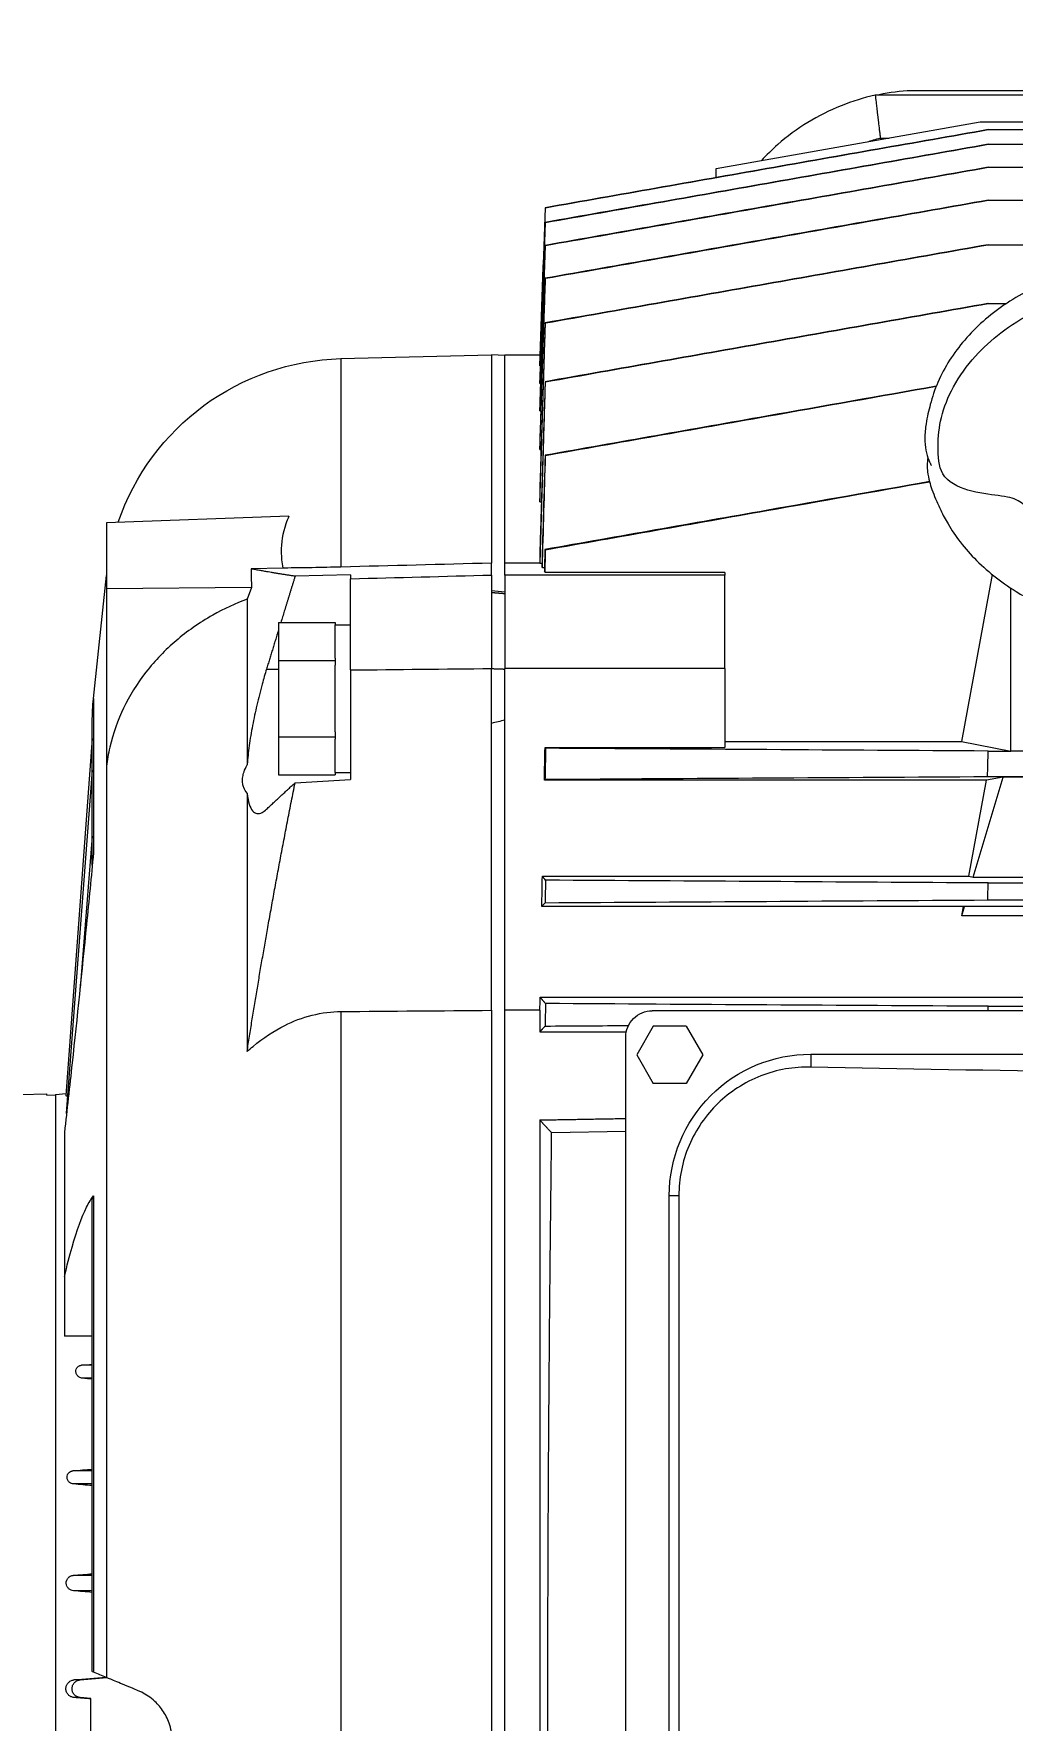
# Model space of a CAD drawing. Header units: millimetres. Extents: x -2122 to 22797, y 3569 to 89276.
# Drawn here: x 21220.3 to 21442.6, y 9208.1 to 9591.1 of the extents above; entities that cross this region are included whole.
import ezdxf

# ---------------------------------------------------------------- set-up
doc = ezdxf.new("R2010")
doc.units = ezdxf.units.MM
doc.header["$LTSCALE"] = 20
doc.layers.add('IA-DIM', color=7, linetype='Continuous')
doc.layers.add('IA-TRAZ', color=8, linetype='Continuous', lineweight=5)
doc.styles.add('ING-AMB', font='romans.shx', dxfattribs={"width": 0.75, "oblique": 15})
doc.dimstyles.new('ING-AMB 20', dxfattribs={"dimscale": 20, "dimtxt": 3, "dimasz": 2.5, "dimexe": 1, "dimexo": 1, "dimgap": 1, "dimtad": 1, "dimdec": 0, "dimzin": 0, "dimdsep": 46, "dimtxsty": 'ING-AMB', "dimcen": 0.1, "dimclrd": 7, "dimclre": 7, "dimclrt": 2, "dimadec": 0, "dimazin": 0, "dimtfac": 1, "dimtdec": 0, "dimtmove": 0, "dimatfit": 0, "dimfxl": 1.25, "dimtolj": 1, "dimtzin": 0, "dimarcsym": 1})

# ---------------------------------------------------------------- blocks, each defined once
blk = doc.blocks.new('A$C9f9da7af')
at = {"color": 0, "linetype": 'Continuous', "lineweight": 0}
for p, q in [((-1930.63, -2938.43), (-1930.63, -2308.11)), ((-1920.5, -2938.42), (-1920.5, -2308.12)), ((-1913.03, -2938.42), (-1913.03, -2308.12)), ((-1907.82, -2938.42), (-1907.82, -2308.13)), ((-1904.47, -2938.42), (-1904.47, -2308.13)), ((-1902.75, -2940.27), (-1902.75, -2306.27)), ((-2104.61, -2691.77), (-2104.61, -3014.77)), ((-2101.54, -3040.22), (-2101.54, -2703.27)), ((-2079.45, -2938.53), (-2079.45, -2710.27)), ((-2075.59, -2938.46), (-2075.59, -2710.27)), ((-2051.42, -2938.59), (-2051.42, -2710.27)), ((-2114.49, -2978.77), (-2114.49, -2727.77)), ((-2103.6, -2938.44), (-2103.6, -2730.27)), ((-2083.05, -2852.09), (-2083.05, -2944.46)), ((-2080.91, -2852.73), (-2080.91, -2943.82)), ((-2074.26, -2941.83), (-2074.26, -2854.71)), ((-2051.54, -2861.5), (-2051.54, -2935.04)), ((-2045.62, -2863.27), (-2045.62, -2933.27)), ((-1896.67, -2873.46), (-1896.67, -2964.11)), ((-1895.61, -2956.89), (-1895.61, -2878.85)), ((-2045.62, -2938.46), (-2045.62, -2933.27)), ((-2043.48, -2944.5), (-2045.62, -2933.27)), ((-2045.62, -2933.27), (-2008.64, -2933.27)), ((-2074.26, -2941.83), (-2051.54, -2935.04)), ((-2051.54, -2935.04), (-2052.21, -2938.82)), ((-2005.51, -2937.55), (-2043.48, -2944.5)), ((-1943.98, -2938.44), (-1943.98, -2934.31)), ((-2074.08, -2942.82), (-2074.26, -2941.83)), ((-2074.08, -2942.82), (-2052.21, -2938.82)), ((-2052.21, -2938.82), (-2052.21, -3039.26)), ((-1913.33, -3000.27), (-1902.75, -2940.27)), ((-2083.05, -2944.46), (-2080.91, -2943.82)), ((-2083.05, -2944.46), (-2080.96, -2944.07)), ((-2080.91, -2943.82), (-2080.96, -2944.07)), ((-2080.96, -2944.07), (-2080.96, -3039.84)), ((-2074.08, -3039.71), (-2074.08, -2942.82)), ((-2043.48, -2998.27), (-2043.48, -2944.5)), ((-1906.4, -2962.95), (-1906.4, -2960.97)), ((-2114.49, -2978.77), (-2117.41, -2978.77)), ((-2026.88, -2998.27), (-2044.82, -2998.27)), ((-2044.82, -3039.1), (-2044.82, -2998.27)), ((-2026.88, -2998.27), (-2026.88, -3048.27)), ((-2026.88, -2998.27), (-2005.66, -2998.27)), ((-2005.04, -2998.27), (-2005.66, -2998.27)), ((-2005.66, -2998.27), (-2005.66, -3048.27)), ((-2005.04, -2998.27), (-2005.04, -3039.1)), ((-1915.38, -3000.27), (-1913.33, -3000.27)), ((-2114.61, -3003.27), (-2121.11, -3007.02)), ((-2121.11, -3007.02), (-2121.11, -3014.52)), ((-2108.11, -3007.02), (-2114.61, -3003.27)), ((-2108.11, -3007.02), (-2108.11, -3014.52)), ((-2320.68, -3010.89), (-2146.61, -3010.89)), ((-2146.61, -3008.71), (-2319.71, -3008.71)), ((-2146.61, -3010.89), (-2146.61, -3008.71)), ((-2114.61, -3018.28), (-2121.11, -3014.52)), ((-2108.11, -3014.52), (-2114.61, -3018.28)), ((-2443.59, -3020.77), (-2110.61, -3020.77)), ((-2132.05, -3020.77), (-2132.33, -3037.6)), ((-2109.42, -3040.27), (-2109.42, -3020.65)), ((-2129.42, -3040.27), (-2411.79, -3040.27)), ((-2104.52, -3040.27), (-2109.42, -3040.27)), ((-2104.52, -3040.27), (-2104.52, -3048.27)), ((-2004.01, -3039.24), (-2004.01, -3039.71)), ((-2003.06, -3039.82), (-2003.06, -3040.22)), ((-2002.95, -3040.27), (-2002.95, -3048.27)), ((-1999.97, -3040.27), (-2002.95, -3040.27)), ((-1989.02, -3040.27), (-1989.02, -3039.93)), ((-1985.24, -3040.27), (-1989.02, -3040.27)), ((-1977.11, -3040.27), (-1977.11, -3040.01)), ((-1974.21, -3040.27), (-1977.11, -3040.27)), ((-1968.34, -3040.27), (-1968.34, -3040.08)), ((-1966.2, -3040.27), (-1968.34, -3040.27)), ((-1962.18, -3040.27), (-1962.18, -3040.13)), ((-1960.7, -3040.27), (-1962.18, -3040.27)), ((-1958.14, -3040.27), (-1958.14, -3040.18)), ((-1957.27, -3040.27), (-1958.14, -3040.27)), ((-1955.61, -3048.27), (-1955.61, -3040.21)), ((-2436.7, -3048.27), (-2104.52, -3048.27)), ((-2104.52, -3048.27), (-2026.88, -3048.27)), ((-2005.66, -3048.27), (-2026.88, -3048.27)), ((-2005.66, -3048.27), (-2002.95, -3048.27)), ((-2002.95, -3048.27), (-1955.61, -3048.27)), ((-1955.76, -3048.27), (-1955.61, -3051.27)), ((-2104.52, -3051.27), (-2436.7, -3051.27)), ((-2104.52, -3051.27), (-2026.88, -3051.27)), ((-2005.66, -3051.27), (-2026.88, -3051.27)), ((-2005.66, -3051.27), (-2002.95, -3051.27)), ((-1955.61, -3051.27), (-2002.95, -3051.27)), ((-1956.5, -3085.46), (-1955.61, -3051.27)), ((-2052.84, -3095.88), (-2052.08, -3083.27)), ((-2027.22, -3083.27), (-2052.08, -3083.27)), ((-2050.53, -3086.77), (-2050.53, -3083.27)), ((-2027.22, -3083.27), (-2006.49, -3083.27)), ((-2016.93, -3086.77), (-2016.93, -3083.27)), ((-2005.62, -3083.27), (-2006.49, -3083.27)), ((-2005.62, -3083.27), (-2005.93, -3095.88)), ((-2104.79, -3085.46), (-2436.43, -3085.46)), ((-2050.5, -3086.77), (-2051.05, -3086.77)), ((-2051.05, -3099.67), (-2051.05, -3086.77)), ((-2050.5, -3086.77), (-2042.93, -3086.77)), ((-2042.39, -3086.77), (-2042.93, -3086.77)), ((-2041.29, -3086.77), (-2042.39, -3086.77)), ((-2042.39, -3099.67), (-2042.39, -3086.77)), ((-2041.29, -3086.77), (-2026.16, -3086.77)), ((-2025.07, -3086.77), (-2026.16, -3086.77)), ((-2024.52, -3086.77), (-2025.07, -3086.77)), ((-2025.07, -3099.67), (-2025.07, -3086.77)), ((-2024.52, -3086.77), (-2016.95, -3086.77)), ((-2016.41, -3086.77), (-2016.95, -3086.77)), ((-2016.41, -3099.67), (-2016.41, -3086.77)), ((-1956.5, -3085.46), (-2003.84, -3085.46)), ((-2004.07, -3098.67), (-2004.25, -3105.88)), ((-1992.29, -3097.29), (-1993.77, -3138.72)), ((-2042.39, -3099.67), (-2051.05, -3099.67)), ((-2025.07, -3099.67), (-2042.39, -3099.67)), ((-2027, -3102.36), (-2027.03, -3099.67)), ((-2016.41, -3099.67), (-2025.07, -3099.67)), ((-2008.46, -3105.78), (-2011.11, -3106.78)), ((-2008.46, -3105.78), (-2008.77, -3138.72)), ((-2055.2, -3106.78), (-2113.87, -3106.78)), ((-2011.11, -3106.78), (-2048.79, -3106.78)), ((-2256.61, -3144.73), (-2256.08, -3138.67)), ((-2049.09, -3138.72), (-2256.06, -3138.72)), ((-2008.77, -3138.72), (-2049.09, -3138.72)), ((-2033.73, -3141.67), (-2005.73, -3138.72)), ((-1993.77, -3138.72), (-2008.77, -3138.72)), ((-2280.4, -3142.27), (-2260.81, -3142.27)), ((-2260.81, -3142.27), (-2260.6, -3144.71)), ((-2260.6, -3144.71), (-2260.6, -3146.08)), ((-2256.61, -3144.73), (-2256.61, -3146.11)), ((-2146.69, -3141.67), (-2254.84, -3141.67)), ((-2254.73, -3141.94), (-2147.44, -3141.94)), ((-2236.35, -3141.94), (-2236.35, -3146.22)), ((-2232.86, -3141.94), (-2232.86, -3146.28)), ((-2212.1, -3141.94), (-2212.1, -3146.24)), ((-2209.11, -3141.94), (-2209.11, -3146.35)), ((-2188.1, -3141.94), (-2188.1, -3144.18)), ((-2185.11, -3141.94), (-2185.11, -3144.37)), ((-2049.96, -3141.94), (-2127.87, -3147.86)), ((-2042.77, -3141.94), (-2123.89, -3147.93)), ((-2064.95, -3141.94), (-2099.5, -3144.72)), ((-2071.58, -3141.94), (-2038.96, -3141.94)), ((-2033.73, -3141.67), (-2068.73, -3141.67)), ((-2165.05, -3148.27), (-2178.55, -3148.27)), ((-2132.25, -3148.27), (-2165.05, -3148.27)), ((-2123.61, -3150.27), (-2123.4, -3147.9)), ((-2123.74, -3150.27), (-2417.48, -3150.27)), ((-2123.79, -3152.27), (-2123.74, -3150.27)), ((-2123.79, -3152.27), (-2123.45, -3152.27)), ((-2123.61, -3150.27), (-2123.74, -3150.27)), ((-2123.61, -3158.27), (-2123.45, -3152.27))]:
    blk.add_line(p, q, dxfattribs=at)
for centre, radius, start, end in [((-1945.21, -2953.27), 40, 341.4884, 345.9987), ((-2146.61, -2978.77), 32.12, 270, 0), ((-2110.61, -3014.77), 6, 270, 0), ((-2011.48, -3084.02), 55, 288.8891, 358.5), ((-2038.96, -3091.94), 50, 270, 276)]:
    blk.add_arc(centre, radius, start, end, dxfattribs=at)
for centre, major_axis, ratio, start_param, end_param in [((-1942.48, -2853.27), (0, 1000), 0.176327, 1.444965, 1.696628), ((-1945.48, -2953.27), (7.19, 49.48), 1, -1.644648, -1.498903), ((-1896.67, -2961.93), (0, -2.18), 0.02643, -0.005717, 0.117753), ((-1954.09, -2081.99), (359.72, -4109.12), 0.034767, -1.336463, -1.335711)]:
    blk.add_ellipse(centre, major_axis=major_axis, ratio=ratio, start_param=start_param, end_param=end_param, dxfattribs=at)
at = {"color": 0, "linetype": 'Continuous', "lineweight": 0, "extrusion": (0, 0, -1)}
for centre, major_axis, ratio, start_param, end_param in [((-4603.69, 6444.99), (2681.49, -9484.09), 0.00002, 0.00345, 0.003967), ((-6048.3, -2081.99), (3831.27, -1528.3), 0.995588, -0.143707, -0.142956), ((-1978.9, -2152.59), (-28.82, -953.21), 0.499829, -0.007281, 0.001541), ((-2361.52, -2088.34), (709.11, -8105.15), 0.007023, -1.439821, -1.439286), ((-2294.46, -2359.54), (428.26, -4894.98), 0.007747, -1.409593, -1.409129), ((-2324.24, -3287.55), (25.22, 1755.77), 0.082085, 1.486592, 1.49021)]:
    blk.add_ellipse(centre, major_axis=major_axis, ratio=ratio, start_param=start_param, end_param=end_param, dxfattribs=at)
at = {"color": 0, "linetype": 'Continuous', "lineweight": 0}
for points, knots in [([(-2000.69, -2910.24), (-2000.63, -2910.51), (-2000.08, -2912.7), (-1998.83, -2916.54), (-1996.61, -2921.19), (-1994.02, -2925.25), (-1991.33, -2928.64), (-1988.39, -2931.57), (-1987.49, -2936.17), (-1986.08, -2949.47), (-1976.16, -2950.01), (-1969.64, -2949.35), (-1962.57, -2946.51), (-1956.09, -2941.87), (-1950.36, -2935.61), (-1945.61, -2928.14), (-1941.79, -2919.18), (-1939.29, -2909.05), (-1938.45, -2901.89), (-1938.45, -2898.27)], [0.5551824, 0.5551824, 0.5551824, 0.5551824, 0.5590997, 0.5871438, 0.6136152, 0.6382847, 0.6664995, 0.6922236, 0.7193811, 0.7662625, 0.7875653, 0.8104083, 0.8356721, 0.8636947, 0.8881684, 0.9143554, 0.9420089, 0.9707322, 1, 1, 1, 1]), ([(-1933.98, -2898.27), (-1933.98, -2900.35), (-1934.05, -2902.43), (-1934.37, -2906.64), (-1934.63, -2908.78), (-1935.36, -2913.1), (-1935.85, -2915.29), (-1937.02, -2919.53), (-1937.7, -2921.59), (-1939.25, -2925.6), (-1940.13, -2927.55), (-1942.08, -2931.29), (-1943.14, -2933.09), (-1945.46, -2936.49), (-1946.7, -2938.1), (-1949.36, -2941.11), (-1950.78, -2942.51), (-1953.73, -2945.04), (-1955.27, -2946.19), (-1958.47, -2948.22), (-1960.14, -2949.12), (-1963.54, -2950.59), (-1965.26, -2951.16), (-1968.36, -2951.98), (-1969.71, -2952.3), (-1972.32, -2952.71), (-1973.45, -2952.83), (-1975.5, -2952.84), (-1976.44, -2952.76), (-1978.1, -2952.44), (-1978.85, -2952.21), (-1979.8, -2951.83), (-1980.02, -2951.73), (-1980.3, -2951.6), (-1980.38, -2951.56), (-1980.51, -2951.49), (-1980.57, -2951.47), (-1980.65, -2951.43), (-1980.68, -2951.41), (-1980.73, -2951.39), (-1980.74, -2951.38), (-1980.75, -2951.37), (-1980.75, -2951.37), (-1980.75, -2951.37)], [0, 0, 0, 0, 6.232532, 6.232532, 12.733314, 12.733314, 19.547935, 19.547935, 26.296577, 26.296577, 33.062516, 33.062516, 39.835086, 39.835086, 46.579074, 46.579074, 53.284736, 53.284736, 59.875005, 59.875005, 66.371436, 66.371436, 72.538436, 72.538436, 77.94806, 77.94806, 81.412317, 81.412317, 84.160847, 84.160847, 86.557728, 86.557728, 87.251756, 87.251756, 87.516947, 87.516947, 87.707103, 87.707103, 87.865635, 87.865635, 88.023959, 88.023959, 88.116447, 88.116447, 88.116447, 88.116447]), ([(-1978.99, -2952.14), (-1979.57, -2952.24), (-1980.15, -2952.29), (-1981.21, -2952.29), (-1981.71, -2952.27), (-1982.94, -2952.13), (-1983.69, -2951.98), (-1985.03, -2951.63), (-1985.65, -2951.43), (-1986.96, -2950.97), (-1987.66, -2950.69), (-1989.2, -2950.04), (-1990.05, -2949.66), (-1991.98, -2948.73), (-1993.03, -2948.18), (-1995.46, -2946.74), (-1996.83, -2945.81), (-1999.61, -2943.66), (-2001.01, -2942.41), (-2003.74, -2939.67), (-2005.07, -2938.16), (-2007.55, -2934.95), (-2008.71, -2933.24), (-2010.26, -2930.65), (-2010.72, -2929.83), (-2011.16, -2929)], [98.673264, 98.673264, 98.673264, 98.673264, 100.528471, 100.528471, 102.038287, 102.038287, 104.27631, 104.27631, 106.288165, 106.288165, 108.874137, 108.874137, 112.351196, 112.351196, 116.395046, 116.395046, 121.905985, 121.905985, 128.173417, 128.173417, 134.757715, 134.757715, 141.412866, 141.412866, 144.401463, 144.401463, 144.401463, 144.401463]), ([(-2103.6, -2938.44), (-2103.5, -2955.2), (-2103.4, -2971.96), (-2103.19, -3005.48), (-2103.09, -3022.24), (-2102.98, -3039)], [0.00001, 0.00001, 0.00001, 0.00001, 5.105834, 5.105834, 10.211749, 10.211749, 10.211749, 10.211749]), ([(-2080.07, -3039.09), (-2079.97, -3022.33), (-2079.87, -3005.57), (-2079.66, -2972.05), (-2079.56, -2955.29), (-2079.45, -2938.53)], [0, 0, 0, 0, 5.105793, 5.105793, 10.211586, 10.211586, 10.211586, 10.211586]), ([(-2075.59, -2938.46), (-2075.49, -2955.22), (-2075.38, -2971.97), (-2075.17, -3005.48), (-2075.07, -3022.24), (-2074.97, -3038.99)], [0.00001, 0.00001, 0.00001, 0.00001, 5.104776, 5.104776, 10.209631, 10.209631, 10.209631, 10.209631]), ([(-2052.04, -3039.12), (-2051.93, -3022.36), (-2051.83, -3005.61), (-2051.62, -2972.1), (-2051.52, -2955.35), (-2051.42, -2938.59)], [0, 0, 0, 0, 5.104511, 5.104511, 10.209022, 10.209022, 10.209022, 10.209022]), ([(-2045.62, -2938.46), (-2045.52, -2955.21), (-2045.42, -2971.96), (-2045.21, -3005.46), (-2045.11, -3022.21), (-2045, -3038.97)], [0.000015, 0.000015, 0.000015, 0.000015, 5.103374, 5.103374, 10.206878, 10.206878, 10.206878, 10.206878]), ([(-1961.76, -3039), (-1958.79, -3022.24), (-1955.83, -3005.48), (-1949.91, -2971.96), (-1946.94, -2955.2), (-1943.98, -2938.44)], [0, 0, 0, 0, 5.105932, 5.105932, 10.211863, 10.211863, 10.211863, 10.211863]), ([(-1943.98, -2938.51), (-1946.94, -2955.27), (-1949.9, -2972.03), (-1955.82, -3005.56), (-1958.78, -3022.32), (-1961.74, -3039.08)], [0.000005, 0.000005, 0.000005, 0.000005, 5.106654, 5.106654, 10.213348, 10.213348, 10.213348, 10.213348]), ([(-1948.39, -3039.01), (-1945.43, -3022.24), (-1942.47, -3005.48), (-1936.55, -2971.96), (-1933.59, -2955.19), (-1930.63, -2938.43)], [0, 0, 0, 0, 5.106769, 5.106769, 10.213538, 10.213538, 10.213538, 10.213538]), ([(-1930.63, -2938.48), (-1933.59, -2955.25), (-1936.54, -2972.01), (-1942.46, -3005.54), (-1945.42, -3022.31), (-1948.38, -3039.08)], [0.000006, 0.000006, 0.000006, 0.000006, 5.10734, 5.10734, 10.214723, 10.214723, 10.214723, 10.214723]), ([(-1938.26, -3039.01), (-1935.3, -3022.25), (-1932.34, -3005.48), (-1926.42, -2971.95), (-1923.46, -2955.19), (-1920.5, -2938.42)], [0, 0, 0, 0, 5.107404, 5.107404, 10.214808, 10.214808, 10.214808, 10.214808]), ([(-1920.5, -2938.47), (-1923.46, -2955.23), (-1926.41, -2972), (-1932.33, -3005.53), (-1935.29, -3022.3), (-1938.24, -3039.07)], [0.000006, 0.000006, 0.000006, 0.000006, 5.107832, 5.107832, 10.21571, 10.21571, 10.21571, 10.21571]), ([(-1930.79, -3039.02), (-1927.83, -3022.25), (-1924.87, -3005.48), (-1918.95, -2971.95), (-1915.99, -2955.18), (-1913.03, -2938.42)], [0, 0, 0, 0, 5.107914, 5.107914, 10.215827, 10.215827, 10.215827, 10.215827]), ([(-1913.04, -2938.45), (-1915.99, -2955.22), (-1918.95, -2971.99), (-1924.86, -3005.52), (-1927.82, -3022.29), (-1930.78, -3039.06)], [0.000006, 0.000006, 0.000006, 0.000006, 5.10817, 5.10817, 10.216389, 10.216389, 10.216389, 10.216389]), ([(-1925.57, -3039.02), (-1922.61, -3022.26), (-1919.65, -3005.49), (-1913.74, -2971.95), (-1910.78, -2955.18), (-1907.82, -2938.42)], [0, 0, 0, 0, 5.108258, 5.108258, 10.216517, 10.216517, 10.216517, 10.216517]), ([(-1907.82, -2938.44), (-1910.78, -2955.21), (-1913.73, -2971.98), (-1919.65, -3005.52), (-1922.6, -3022.29), (-1925.56, -3039.06)], [0.000006, 0.000006, 0.000006, 0.000006, 5.108381, 5.108381, 10.216814, 10.216814, 10.216814, 10.216814]), ([(-1922.22, -3039.03), (-1919.26, -3022.26), (-1916.3, -3005.49), (-1910.39, -2971.95), (-1907.43, -2955.18), (-1904.47, -2938.42)], [0, 0, 0, 0, 5.108496, 5.108496, 10.216992, 10.216992, 10.216992, 10.216992]), ([(-1904.47, -2938.43), (-1907.43, -2955.2), (-1910.39, -2971.97), (-1916.3, -3005.51), (-1919.26, -3022.28), (-1922.21, -3039.05)], [0.000007, 0.000007, 0.000007, 0.000007, 5.108587, 5.108587, 10.21723, 10.21723, 10.21723, 10.21723]), ([(-1999.9, -3038.97), (-1996.93, -3022.21), (-1993.97, -3005.46), (-1988.82, -2976.4), (-1986.64, -2964.09), (-1984.45, -2951.78)], [0, 0, 0, 0, 5.10353, 5.10353, 8.854751, 8.854751, 8.854751, 8.854751]), ([(-1984.43, -2951.78), (-1986.61, -2964.14), (-1988.8, -2976.5), (-1993.94, -3005.61), (-1996.9, -3022.36), (-1999.86, -3039.12)], [1.339726, 1.339726, 1.339726, 1.339726, 5.104429, 5.104429, 10.208927, 10.208927, 10.208927, 10.208927]), ([(-1978.47, -3038.99), (-1975.51, -3022.24), (-1972.55, -3005.48), (-1967.31, -2975.9), (-1965.04, -2963.07), (-1962.77, -2950.24)], [0, 0, 0, 0, 5.10487, 5.10487, 9.013468, 9.013468, 9.013468, 9.013468]), ([(-1962.75, -2950.23), (-1965.03, -2963.09), (-1967.3, -2975.95), (-1972.53, -3005.57), (-1975.49, -3022.33), (-1978.45, -3039.09)], [1.187882, 1.187882, 1.187882, 1.187882, 5.105751, 5.105751, 10.211537, 10.211537, 10.211537, 10.211537]), ([(-1896.66, -2964.09), (-1897.25, -2966.73), (-1898.04, -2969.32), (-1899.05, -2971.82), (-1900.1, -2974.45), (-1901.37, -2977), (-1902.86, -2979.41), (-1904.34, -2981.83), (-1906.03, -2984.12), (-1907.9, -2986.25), (-1909.04, -2987.55), (-1910.25, -2988.79), (-1911.52, -2989.97)], [0.2181498, 0.2181498, 0.2181498, 0.2181498, 0.3801108, 0.3801108, 0.3801108, 0.5502087, 0.5502087, 0.5502087, 0.7203067, 0.7203067, 0.7203067, 0.8240992, 0.8240992, 0.8240992, 0.8240992]), ([(-1896.67, -2964.11), (-1896.68, -2964.1), (-1896.76, -2964.09), (-1896.9, -2964.08), (-1896.97, -2964.07), (-1897.05, -2964.06), (-1897.15, -2964.05), (-1897.22, -2964.04), (-1897.31, -2964.03), (-1897.4, -2964.02), (-1897.43, -2964.01), (-1897.45, -2964.01), (-1897.48, -2964.01), (-1897.73, -2963.98), (-1898.04, -2963.94), (-1898.39, -2963.9), (-1898.72, -2963.86), (-1899.09, -2963.82), (-1899.5, -2963.77), (-1899.53, -2963.77), (-1899.57, -2963.76), (-1899.6, -2963.76), (-1900.05, -2963.71), (-1900.54, -2963.65), (-1901.06, -2963.59), (-1901.32, -2963.56), (-1901.59, -2963.53), (-1901.87, -2963.49), (-1902.13, -2963.46), (-1902.39, -2963.43), (-1902.66, -2963.4), (-1902.68, -2963.4), (-1902.7, -2963.4), (-1902.72, -2963.39), (-1903.3, -2963.32), (-1903.9, -2963.25), (-1904.52, -2963.18), (-1904.83, -2963.14), (-1905.14, -2963.1), (-1905.46, -2963.06), (-1905.61, -2963.05), (-1905.77, -2963.03), (-1905.93, -2963.01), (-1906.09, -2962.99), (-1906.25, -2962.97), (-1906.4, -2962.95)], [0, 0, 0, 0, 0.0018942, 0.0018942, 0.0018942, 0.0028413, 0.0028413, 0.0028413, 0.00357759, 0.00357759, 0.00357759, 0.0037884, 0.0037884, 0.0037884, 0.0056826, 0.0056826, 0.0056826, 0.00742872, 0.00742872, 0.00742872, 0.00757681, 0.00757681, 0.00757681, 0.00947101, 0.00947101, 0.00947101, 0.01041811, 0.01041811, 0.01041811, 0.01129217, 0.01129217, 0.01129217, 0.01136521, 0.01136521, 0.01136521, 0.01325941, 0.01325941, 0.01325941, 0.01420651, 0.01420651, 0.01420651, 0.01468006, 0.01468006, 0.01468006, 0.01515361, 0.01515361, 0.01515361, 0.01515361]), ([(-2117.41, -2978.77), (-2117.37, -2980.63), (-2117.51, -2982.55), (-2118.17, -2986.38), (-2118.71, -2988.29), (-2120.14, -2991.95), (-2121.05, -2993.72), (-2123.16, -2996.99), (-2124.36, -2998.49), (-2126.95, -3001.17), (-2128.43, -3002.43), (-2131.64, -3004.65), (-2133.39, -3005.62), (-2137.04, -3007.17), (-2138.95, -3007.76), (-2142.8, -3008.53), (-2144.73, -3008.71), (-2146.61, -3008.71)], [4.354404, 4.354404, 4.354404, 4.354404, 4.91542, 4.91542, 5.476436, 5.476436, 6.037453, 6.037453, 6.598469, 6.598469, 7.161038, 7.161038, 7.723608, 7.723608, 8.286177, 8.286177, 8.848746, 8.848746, 8.848746, 8.848746]), ([(-2045, -3038.97), (-2046.18, -3038.99), (-2047.35, -3039.02), (-2049.7, -3039.07), (-2050.87, -3039.09), (-2052.04, -3039.12)], [-0.7037968, -0.7037968, -0.7037968, -0.7037968, -0.3511148, -0.3511148, 0, 0, 0, 0]), ([(-1999.86, -3039.12), (-1999.87, -3039.09), (-1999.87, -3039.07), (-1999.89, -3039.02), (-1999.89, -3038.99), (-1999.9, -3038.97)], [-0.7037957, -0.7037957, -0.7037957, -0.7037957, -0.3526809, -0.3526809, 0, 0, 0, 0]), ([(-2113.87, -3106.78), (-2113.48, -3106.34), (-2113.08, -3105.89), (-2110.8, -3103.15), (-2109.15, -3100.65), (-2107, -3096.34), (-2106.18, -3094.21), (-2105.08, -3089.81), (-2104.8, -3087.55), (-2104.79, -3085.46)], [-52.803982, -52.803982, -52.803982, -52.803982, -52.64005, -52.64005, -51.81997, -51.81997, -51.194696, -51.194696, -50.569421, -50.569421, -50.569421, -50.569421]), ([(-2003.84, -3085.46), (-2003.89, -3087.55), (-2003.94, -3089.81), (-2004.02, -3094.21), (-2004.05, -3096.34), (-2004.06, -3098.36), (-2004.07, -3098.52), (-2004.07, -3098.67)], [-16.795165, -16.795165, -16.795165, -16.795165, -16.16989, -16.16989, -15.544615, -15.544615, -15.49217, -15.49217, -15.49217, -15.49217]), ([(-1992.29, -3097.29), (-1992.86, -3097.55), (-1993.44, -3097.78), (-1996.18, -3098.72), (-1998.38, -3099.02), (-2000.37, -3099.02), (-2001.56, -3099.02), (-2002.8, -3098.91), (-2004.07, -3098.67)], [12.832413, 12.832413, 12.832413, 12.832413, 13.156432, 13.156432, 14.35477, 14.35477, 14.35477, 15.064933, 15.064933, 15.064933, 15.064933]), ([(-2055.2, -3106.78), (-2055.24, -3106.77), (-2055.27, -3106.77), (-2056.21, -3106.66), (-2057.01, -3106.51), (-2058.31, -3106.09), (-2058.82, -3105.84), (-2059.53, -3105.25), (-2059.73, -3104.92), (-2059.87, -3104.21), (-2059.8, -3103.8), (-2059.4, -3103.04), (-2059.16, -3102.71), (-2058.84, -3102.36)], [4.228559, 4.228559, 4.228559, 4.228559, 4.245739, 4.245739, 4.707181, 4.707181, 5.168622, 5.168622, 5.630063, 5.630063, 6.114696, 6.114696, 6.456351, 6.456351, 6.456351, 6.456351]), ([(-2027, -3102.36), (-2028.12, -3102.71), (-2029.26, -3103.04), (-2032.02, -3103.8), (-2033.65, -3104.21), (-2036.72, -3104.92), (-2038.27, -3105.25), (-2041.37, -3105.84), (-2042.91, -3106.09), (-2045.89, -3106.51), (-2047.32, -3106.66), (-2048.69, -3106.77), (-2048.74, -3106.77), (-2048.79, -3106.78)], [1.112245, 1.112245, 1.112245, 1.112245, 1.4539, 1.4539, 1.938533, 1.938533, 2.399975, 2.399975, 2.861416, 2.861416, 3.322857, 3.322857, 3.340038, 3.340038, 3.340038, 3.340038]), ([(-2055.2, -3106.78), (-2054.82, -3107.1), (-2054.4, -3107.35), (-2053.66, -3107.63), (-2053.37, -3107.71), (-2052.89, -3107.78), (-2052.71, -3107.8), (-2052.38, -3107.81), (-2052.22, -3107.81), (-2051.87, -3107.8), (-2051.67, -3107.78), (-2051.11, -3107.69), (-2050.75, -3107.6), (-2049.84, -3107.31), (-2049.31, -3107.07), (-2048.79, -3106.78)], [8.0773622, 8.0773622, 8.0773622, 8.0773622, 8.3110606, 8.3110606, 8.4488105, 8.4488105, 8.5292865, 8.5292865, 8.5974234, 8.5974234, 8.6796795, 8.6796795, 8.8291137, 8.8291137, 9.04265, 9.04265, 9.04265, 9.04265]), ([(-2011.11, -3106.78), (-2012.1, -3109.38), (-2013.33, -3112.05), (-2016.49, -3117.65), (-2018.52, -3120.51), (-2022.61, -3125.31), (-2025.06, -3127.69), (-2030.33, -3131.81), (-2033.17, -3133.53), (-2038.57, -3136.13), (-2041.64, -3137.24), (-2046.21, -3138.3), (-2047.66, -3138.55), (-2049.09, -3138.72)], [2.219842, 2.219842, 2.219842, 2.219842, 3.054057, 3.054057, 4.07196, 4.07196, 5.090509, 5.090509, 6.109058, 6.109058, 7.129108, 7.129108, 7.594883, 7.594883, 7.594883, 7.594883]), ([(-2282.16, -3131.49), (-2281.93, -3130.96), (-2281.67, -3130.42), (-2280.8, -3128.95), (-2280.04, -3127.96), (-2278.32, -3126.39), (-2277.48, -3125.77), (-2275.77, -3124.85), (-2274.95, -3124.52), (-2273.44, -3124.08), (-2272.78, -3123.94), (-2271.81, -3123.83), (-2271.5, -3123.8), (-2270.98, -3123.77), (-2270.76, -3123.77), (-2270.34, -3123.77), (-2270.13, -3123.78), (-2269.61, -3123.81), (-2269.29, -3123.84), (-2268.24, -3123.97), (-2267.53, -3124.13), (-2265.74, -3124.7), (-2264.74, -3125.18), (-2262.93, -3126.34), (-2262.15, -3127.02), (-2260.56, -3128.71), (-2259.89, -3129.74), (-2259.28, -3130.98), (-2259.16, -3131.23), (-2259.06, -3131.49)], [-8.964876, -8.964876, -8.964876, -8.964876, -8.697725, -8.697725, -8.217545, -8.217545, -7.884783, -7.884783, -7.633631, -7.633631, -7.453719, -7.453719, -7.3749, -7.3749, -7.317522, -7.317522, -7.265261, -7.265261, -7.182658, -7.182658, -6.991763, -6.991763, -6.678554, -6.678554, -6.345794, -6.345794, -5.865987, -5.865987, -5.740802, -5.740802, -5.740802, -5.740802]), ([(-2259.06, -3131.49), (-2258.86, -3131.96), (-2258.68, -3132.41), (-2258.16, -3133.67), (-2257.85, -3134.41), (-2257.08, -3136.27), (-2256.64, -3137.32), (-2256.23, -3138.32), (-2256.13, -3138.56), (-2256.06, -3138.72)], [5.723184, 5.723184, 5.723184, 5.723184, 5.988557, 5.988557, 6.511421, 6.511421, 7.512993, 7.512993, 7.959546, 7.959546, 7.959546, 7.959546]), ([(-2260.6, -3144.71), (-2260.58, -3144.95), (-2260.51, -3145.19), (-2260.29, -3145.64), (-2260.14, -3145.84), (-2259.78, -3146.17), (-2259.56, -3146.31), (-2259.11, -3146.49), (-2258.86, -3146.54), (-2258.36, -3146.54), (-2258.12, -3146.5), (-2257.66, -3146.32), (-2257.44, -3146.19), (-2257.08, -3145.86), (-2256.92, -3145.66), (-2256.7, -3145.22), (-2256.64, -3144.97), (-2256.61, -3144.73)], [0, 0, 0, 0, 0.125, 0.125, 0.25, 0.25, 0.375, 0.375, 0.5, 0.5, 0.625, 0.625, 0.75, 0.75, 0.875, 0.875, 1, 1, 1, 1]), ([(-2188.1, -3144.18), (-2188.09, -3144.31), (-2188.06, -3144.43), (-2187.98, -3144.69), (-2187.91, -3144.83), (-2187.69, -3145.14), (-2187.53, -3145.3), (-2187.14, -3145.54), (-2186.91, -3145.62), (-2186.45, -3145.67), (-2186.22, -3145.65), (-2185.83, -3145.5), (-2185.67, -3145.4), (-2185.42, -3145.15), (-2185.32, -3145.02), (-2185.21, -3144.79), (-2185.18, -3144.7), (-2185.13, -3144.53), (-2185.12, -3144.45), (-2185.11, -3144.37)], [0, 0, 0, 0, 0.038261, 0.038261, 0.0869695, 0.0869695, 0.1644445, 0.1644445, 0.2497114, 0.2497114, 0.3314216, 0.3314216, 0.39639, 0.39639, 0.44705, 0.44705, 0.4755855, 0.4755855, 0.5004736, 0.5004736, 0.5004736, 0.5004736]), ([(-2165.05, -3148.27), (-2162.58, -3147.68), (-2160.32, -3147.1), (-2154.41, -3145.41), (-2151.38, -3144.31), (-2148.17, -3142.72), (-2147.32, -3142.18), (-2146.69, -3141.67)], [-98.863434, -98.863434, -98.863434, -98.863434, -97.256079, -97.256079, -94.177494, -94.177494, -92.591386, -92.591386, -92.591386, -92.591386]), ([(-2068.73, -3141.67), (-2074.13, -3142.18), (-2079.58, -3142.72), (-2095.62, -3144.31), (-2106.22, -3145.41), (-2121.83, -3147.1), (-2127.1, -3147.68), (-2132.25, -3148.27)], [-16.425572, -16.425572, -16.425572, -16.425572, -14.839465, -14.839465, -11.76088, -11.76088, -10.153525, -10.153525, -10.153525, -10.153525]), ([(-2260.6, -3146.08), (-2260.58, -3146.33), (-2260.51, -3146.56), (-2260.31, -3147), (-2260.16, -3147.2), (-2259.81, -3147.54), (-2259.6, -3147.68), (-2259.13, -3147.88), (-2258.88, -3147.93), (-2258.36, -3147.94), (-2258.11, -3147.89), (-2257.64, -3147.71), (-2257.43, -3147.58), (-2257.08, -3147.25), (-2256.93, -3147.06), (-2256.71, -3146.62), (-2256.64, -3146.37), (-2256.61, -3146.11)], [0, 0, 0, 0, 0.0732561, 0.0732561, 0.1466302, 0.1466302, 0.2221048, 0.2221048, 0.2993313, 0.2993313, 0.3763586, 0.3763586, 0.4499641, 0.4499641, 0.5209837, 0.5209837, 0.5989489, 0.5989489, 0.5989489, 0.5989489]), ([(-2236.35, -3146.22), (-2236.33, -3146.41), (-2236.29, -3146.59), (-2236.13, -3146.96), (-2236.01, -3147.15), (-2235.7, -3147.47), (-2235.51, -3147.6), (-2235.1, -3147.79), (-2234.87, -3147.85), (-2234.41, -3147.87), (-2234.18, -3147.83), (-2233.76, -3147.67), (-2233.58, -3147.56), (-2233.27, -3147.28), (-2233.15, -3147.12), (-2233, -3146.83), (-2232.95, -3146.72), (-2232.89, -3146.5), (-2232.87, -3146.39), (-2232.86, -3146.28)], [0, 0, 0, 0, 0.0570316, 0.0570316, 0.1239187, 0.1239187, 0.1942486, 0.1942486, 0.2658235, 0.2658235, 0.3367718, 0.3367718, 0.4019591, 0.4019591, 0.462686, 0.462686, 0.4996676, 0.4996676, 0.5316829, 0.5316829, 0.5316829, 0.5316829]), ([(-2212.1, -3146.24), (-2212.09, -3146.39), (-2212.06, -3146.53), (-2211.94, -3146.83), (-2211.85, -3146.98), (-2211.61, -3147.28), (-2211.44, -3147.41), (-2211.07, -3147.6), (-2210.87, -3147.66), (-2210.45, -3147.69), (-2210.24, -3147.66), (-2209.87, -3147.52), (-2209.71, -3147.42), (-2209.45, -3147.18), (-2209.35, -3147.05), (-2209.22, -3146.81), (-2209.19, -3146.71), (-2209.14, -3146.53), (-2209.12, -3146.44), (-2209.11, -3146.35)], [0, 0, 0, 0, 0.0435568, 0.0435568, 0.0990653, 0.0990653, 0.1659121, 0.1659121, 0.2351603, 0.2351603, 0.3034558, 0.3034558, 0.3624167, 0.3624167, 0.4136599, 0.4136599, 0.4443515, 0.4443515, 0.4709929, 0.4709929, 0.4709929, 0.4709929]), ([(-2123.89, -3147.93), (-2123.91, -3147.94), (-2123.93, -3147.89), (-2123.95, -3147.74), (-2123.96, -3147.66), (-2123.96, -3147.56)], [0.3006018, 0.3006018, 0.3006018, 0.3006018, 0.3763462, 0.3763462, 0.4259566, 0.4259566, 0.4259566, 0.4259566])]:
    blk.add_open_spline(points, degree=3, knots=knots, dxfattribs=at)
for points in [[(-2104.61, -2938.46), (-2104.27, -2938.45), (-2103.94, -2938.45), (-2103.6, -2938.44)], [(-2079.45, -2938.53), (-2078.16, -2938.51), (-2076.88, -2938.48), (-2075.59, -2938.46)], [(-2051.42, -2938.59), (-2049.49, -2938.55), (-2047.55, -2938.5), (-2045.62, -2938.46)], [(-1943.98, -2938.44), (-1943.98, -2938.46), (-1943.98, -2938.49), (-1943.98, -2938.51)], [(-1930.63, -2938.43), (-1930.63, -2938.45), (-1930.63, -2938.47), (-1930.63, -2938.48)], [(-1920.5, -2938.42), (-1920.5, -2938.44), (-1920.5, -2938.45), (-1920.5, -2938.47)], [(-1913.03, -2938.42), (-1913.03, -2938.43), (-1913.03, -2938.44), (-1913.04, -2938.45)], [(-1907.82, -2938.42), (-1907.82, -2938.42), (-1907.82, -2938.43), (-1907.82, -2938.44)], [(-1904.47, -2938.42), (-1904.47, -2938.42), (-1904.47, -2938.43), (-1904.47, -2938.43)], [(-2108.09, -3039.08), (-2108.05, -3032.78), (-2108.01, -3026.47), (-2107.97, -3020.16)], [(-2102.98, -3039), (-2104.69, -3039.03), (-2106.39, -3039.06), (-2108.09, -3039.08)], [(-2104.52, -3040.27), (-2103.53, -3040.25), (-2102.53, -3040.24), (-2101.54, -3040.22)], [(-2080.96, -3039.84), (-2080.66, -3039.59), (-2080.37, -3039.34), (-2080.07, -3039.09)], [(-2080.96, -3039.84), (-2078.66, -3039.8), (-2076.37, -3039.75), (-2074.08, -3039.71)], [(-2074.97, -3038.99), (-2076.67, -3039.03), (-2078.37, -3039.06), (-2080.07, -3039.09)], [(-2074.97, -3038.99), (-2074.67, -3039.23), (-2074.37, -3039.47), (-2074.08, -3039.71)], [(-2052.21, -3039.26), (-2049.75, -3039.2), (-2047.28, -3039.15), (-2044.82, -3039.1)], [(-2052.21, -3039.26), (-2052.15, -3039.21), (-2052.1, -3039.17), (-2052.04, -3039.12)], [(-2045, -3038.97), (-2044.94, -3039.01), (-2044.88, -3039.05), (-2044.82, -3039.1)], [(-2005.04, -3039.1), (-2003.32, -3039.05), (-2001.61, -3039.01), (-1999.9, -3038.97)], [(-2005.04, -3039.1), (-2004.95, -3039.15), (-2004.86, -3039.2), (-2004.78, -3039.26)], [(-1999.86, -3039.12), (-2001.5, -3039.17), (-2003.14, -3039.21), (-2004.78, -3039.26)], [(-2004.01, -3039.71), (-1995.5, -3039.47), (-1986.99, -3039.23), (-1978.47, -3038.99)], [(-2004.01, -3039.71), (-2003.93, -3039.75), (-2003.85, -3039.8), (-2003.77, -3039.84)], [(-1978.45, -3039.09), (-1986.89, -3039.34), (-1995.33, -3039.59), (-2003.77, -3039.84)], [(-2003.06, -3040.22), (-2003.02, -3040.24), (-2002.99, -3040.25), (-2002.95, -3040.27)], [(-1978.45, -3039.09), (-1978.46, -3039.06), (-1978.47, -3039.03), (-1978.47, -3038.99)], [(-1930.78, -3039.06), (-1942.59, -3039.47), (-1954.39, -3039.87), (-1966.2, -3040.27)], [(-1961.74, -3039.08), (-1961.74, -3039.06), (-1961.75, -3039.03), (-1961.76, -3039)], [(-1925.56, -3039.06), (-1937.27, -3039.46), (-1948.99, -3039.87), (-1960.7, -3040.27)], [(-1958.14, -3040.27), (-1946.17, -3039.86), (-1934.19, -3039.44), (-1922.22, -3039.03)], [(-1922.21, -3039.05), (-1933.9, -3039.46), (-1945.58, -3039.86), (-1957.27, -3040.27)], [(-1948.38, -3039.08), (-1948.38, -3039.05), (-1948.39, -3039.03), (-1948.39, -3039.01)], [(-1938.24, -3039.07), (-1938.25, -3039.05), (-1938.25, -3039.03), (-1938.26, -3039.01)], [(-1930.78, -3039.06), (-1930.78, -3039.05), (-1930.79, -3039.03), (-1930.79, -3039.02)], [(-1925.56, -3039.06), (-1925.56, -3039.05), (-1925.57, -3039.04), (-1925.57, -3039.02)], [(-2104.79, -3085.46), (-2104.7, -3074.07), (-2104.61, -3062.67), (-2104.52, -3051.27)], [(-2027.22, -3083.27), (-2027.1, -3072.6), (-2026.99, -3061.94), (-2026.88, -3051.27)], [(-2006.49, -3083.27), (-2006.21, -3072.6), (-2005.94, -3061.94), (-2005.66, -3051.27)], [(-2002.95, -3051.27), (-2003.25, -3062.67), (-2003.54, -3074.07), (-2003.84, -3085.46)], [(-2256.61, -3146.11), (-2256.41, -3143.71), (-2256.2, -3141.3), (-2255.99, -3138.9)], [(-2256.06, -3138.72), (-2255.66, -3139.7), (-2255.25, -3140.69), (-2254.84, -3141.67)], [(-2260.93, -3142.27), (-2260.82, -3143.54), (-2260.71, -3144.81), (-2260.6, -3146.08)], [(-2254.84, -3141.67), (-2254.77, -3141.85), (-2254.73, -3141.94), (-2254.73, -3141.94)], [(-2236.72, -3141.94), (-2236.6, -3143.37), (-2236.47, -3144.79), (-2236.35, -3146.22)], [(-2232.86, -3146.28), (-2232.74, -3144.84), (-2232.61, -3143.39), (-2232.49, -3141.94)], [(-2209.11, -3146.35), (-2208.98, -3144.88), (-2208.86, -3143.41), (-2208.73, -3141.94)], [(-2185.11, -3144.37), (-2185.04, -3143.56), (-2184.97, -3142.75), (-2184.9, -3141.94)], [(-2146.69, -3141.67), (-2146.91, -3141.85), (-2147.16, -3141.94), (-2147.44, -3141.94)], [(-2127.87, -3147.86), (-2127.91, -3147.86), (-2127.95, -3147.84), (-2127.99, -3147.79)]]:
    blk.add_open_spline(points, degree=3, dxfattribs=at)
for points, weights, degree in [([(-2129.42, -3040.27), (-2129.31, -3033.77), (-2129.19, -3027.27), (-2129.08, -3020.77)], [1, 0.999999760136, 0.999999646648, 0.999999659537], 3), ([(-2408.89, -3037.6), (-2270.61, -3039.31), (-2132.33, -3037.6)], [1.0038152068, 1.07308956868, 1.0038152068], 2), ([(-2132.33, -3037.6), (-2130.72, -3039.11), (-2129.42, -3040.27)], [1.00576743726, 1.09304285945, 1.17082869089], 2), ([(-2109.42, -3040.27), (-2108.79, -3039.72), (-2108.09, -3039.08)], [1.11601558112, 1.07922545508, 1.04018367632], 2), ([(-2102.98, -3039), (-2102.22, -3039.65), (-2101.54, -3040.22)], [1.0334743964, 1.07136824385, 1.10639982449], 2), ([(-2003.06, -3040.22), (-1983.49, -3039.65), (-1961.76, -3039)], [1.1063998245, 1.07136824386, 1.03347439642], 2), ([(-1961.74, -3039.08), (-1981.83, -3039.72), (-1999.97, -3040.27)], [1.04018367632, 1.07922545509, 1.11601558114], 2), ([(-1989.02, -3040.27), (-1969.81, -3039.68), (-1948.39, -3039.01)], [1.1168399849, 1.07781489641, 1.03628107644], 2), ([(-1948.38, -3039.08), (-1967.76, -3039.71), (-1985.24, -3040.27)], [1.04274625989, 1.08437780775, 1.12419440465], 2), ([(-1977.11, -3040.27), (-1958.73, -3039.68), (-1938.26, -3039.01)], [1.12417338923, 1.08258497217, 1.03898421094], 2), ([(-1938.24, -3039.07), (-1957.16, -3039.7), (-1974.21, -3040.27)], [1.04517721408, 1.08966734277, 1.13271759528], 2), ([(-1968.34, -3040.27), (-1950.58, -3039.68), (-1930.79, -3039.02)], [1.13186363051, 1.08755835537, 1.04165968204], 2), ([(-1962.18, -3040.27), (-1944.86, -3039.68), (-1925.57, -3039.02)], [1.1399680584, 1.09275413173, 1.04432370582], 2), ([(-2027.08, -3048.27), (-2027.03, -3049.77), (-2026.97, -3051.27)], [1.00000000089, 1.00000000189, 1.00000000089], 2), ([(-2009.92, -3048.27), (-2009.79, -3049.77), (-2009.66, -3051.27)], [1.00000000052, 1.00000000111, 1.00000000052], 2), ([(-2113.87, -3106.78), (-2084.94, -3102.26), (-2052.84, -3095.88)], [1.00351977488, 1.0187382128, 1.02498660572], 2), ([(-2058.84, -3102.36), (-2055.93, -3099.24), (-2052.84, -3095.88)], [1.00284550647, 1.00394529039, 1.00394176556], 2), ([(-2005.93, -3095.88), (-2011.24, -3097.52), (-2016.41, -3099.11)], [1.00394176556, 1.00394349263, 1.00368034636], 2), ([(-2005.93, -3095.88), (-2005.06, -3101.65), (-2004.25, -3105.88)], [1.02497672409, 1.01932562657, 1.00634202249], 2), ([(-2018.22, -3099.67), (-2022.67, -3101.04), (-2027, -3102.36)], [1.00357934119, 1.00331143768, 1.00284550647], 2)]:
    blk.add_rational_spline(points, weights, degree=degree, dxfattribs=at)
blk = doc.blocks.new('*D70')
at = {"layer": 'Defpoints', "color": 0, "transparency": 16777216}
for p in [(22459.38, 10023.87), (19311.32, 9341.38), (22459.38, 9303.02)]:
    blk.add_point(p, dxfattribs=at)
at = {"layer": 'IA-DIM', "color": 7, "lineweight": -2, "transparency": 16777216}
for p, q in [((19311.32, 9361.38), (19311.32, 10043.87)), ((22459.38, 9323.02), (22459.38, 10043.87)), ((19361.32, 10023.87), (22409.38, 10023.87))]:
    blk.add_line(p, q, dxfattribs=at)
at = {"layer": 'IA-DIM', "color": 7, "transparency": 16777216}
for points in [[(19361.32, 10032.2), (19361.32, 10015.54), (19311.32, 10023.87)], [(22409.38, 10032.2), (22409.38, 10015.54), (22459.38, 10023.87)]]:
    blk.add_solid(points, dxfattribs=at)
at = {"layer": 'IA-DIM', "color": 2, "transparency": 16777216, "insert": (20885.35, 10073.87), "char_height": 60, "attachment_point": 5, "style": 'ING-AMB'}
blk.add_mtext('\\A1;3148', dxfattribs=at)

msp = doc.modelspace()

# ---------------------------------------------------------------- block references
at = {"layer": 'IA-TRAZ', "xscale": -1, "rotation": 270}
msp.add_blockref('A$C9f9da7af', (24375.59, 11473.85), dxfattribs=at)

# ---------------------------------------------------------------- dimensions: what is measured, and where the dimension line sits
at = {"layer": 'IA-DIM'}
dim = msp.add_linear_dim(base=(22459.38, 10023.87), p1=(19311.32, 9341.38), p2=(22459.38, 9303.02), dimstyle='ING-AMB 20', override={"dimpost": '\\X'}, dxfattribs=at)
dim.commit()
dim.dimension.update_dxf_attribs({"geometry": '*D70', "text_midpoint": (20885.35, 10073.87)})

doc.saveas('drawing.dxf')
